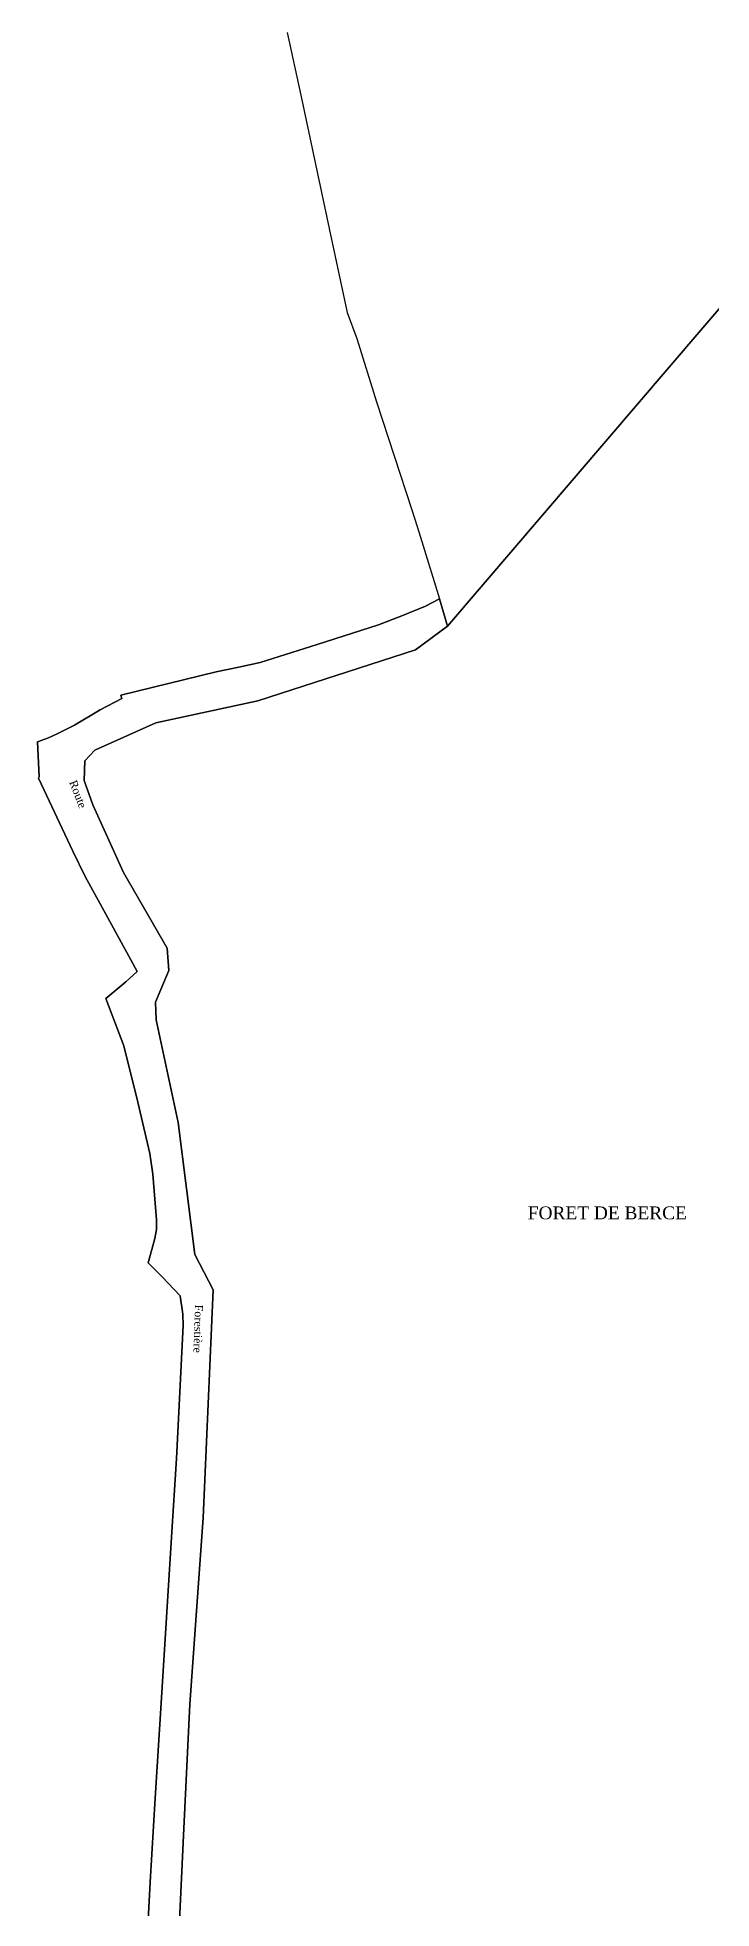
# Model space of a CAD drawing. Extents: x 501969 to 504799, y 6749305 to 6753731.
# Drawn here: x 503404 to 503615, y 6749890 to 6750474 of the extents above; entities that cross this region are included whole.
import ezdxf

# ---------------------------------------------------------------- set-up
doc = ezdxf.new("R2010")
doc.units = 0
doc.linetypes.add('CONTINU', pattern=[0])
for name, color, linetype in [('1LIEUDIT', 7, 'CONTINU'), ('1PARCELLE', 7, 'CONTINU'), ('1SECTION', 7, 'CONTINU'), ('1SUBDSECT', 7, 'CONTINU'), ('1TRONROU', 7, 'CONTINU'), ('3LIEUDITTEX', 7, 'CONTINU'), ('3TRONROUTEX', 7, 'CONTINU')]:
    doc.layers.add(name, color=color, linetype=linetype)
doc.styles.get("Standard").update_dxf_attribs({"font": 'Times New Roman'})

msp = doc.modelspace()

# ---------------------------------------------------------------- linework, layer by layer
at = {"layer": '1LIEUDIT'}
msp.add_lwpolyline([(503670.74, 6750452.07), (503532.35, 6750290.25), (503529.8, 6750298.76), (503525.49, 6750296.45), (503518.12, 6750293.43), (503510.83, 6750290.68), (503491.65, 6750284.55), (503473.89, 6750278.85), (503467.21, 6750277.48), (503460.15, 6750276.01), (503430.28, 6750268.7), (503430.6, 6750267.65), (503423.92, 6750264.1), (503415.84, 6750259.35), (503410.46, 6750256.64), (503407.77, 6750255.35), (503404.29, 6750254.12), (503404.83, 6750243.19), (503404.66, 6750242.71), (503415.31, 6750219.92), (503419.24, 6750212.02), (503425.68, 6750200.26), (503433.44, 6750186.04), (503435.39, 6750182.33), (503431.89, 6750179.08), (503425.64, 6750173.92), (503431.24, 6750159.09), (503435.62, 6750141.55), (503439.38, 6750125.45), (503440.3, 6750118.98), (503441.47, 6750104.71), (503441.42, 6750101.74), (503440.91, 6750098.9), (503438.87, 6750091.36), (503443.22, 6750086.89), (503448.87, 6750081.03), (503449.7, 6750075.24), (503449.76, 6750071.7), (503447.68, 6750030.17), (503446.17, 6750005.6), (503442.99, 6749955.44), (503441.06, 6749924), (503439.47, 6749897.78), (503438.28, 6749873.98)], dxfattribs=at)
at = {"layer": '1PARCELLE'}
for points in [[(503448.1, 6749874.63), (503450.05, 6749914.58), (503451.85, 6749953.4), (503455.99, 6750011.65), (503459.18, 6750082.9), (503453.41, 6750093.95), (503448.21, 6750135.19), (503441.32, 6750167.25), (503441.2, 6750172.79), (503445.27, 6750182.66), (503444.84, 6750189.68), (503431.11, 6750213.24), (503421.61, 6750234.37), (503418.84, 6750242.06), (503419.04, 6750248.17), (503422.17, 6750251.48), (503441.22, 6750260.05), (503473.16, 6750266.93), (503522.37, 6750282.89), (503532.35, 6750290.25), (503670.74, 6750452.07)], [(503438.28, 6749873.98), (503439.47, 6749897.78), (503441.06, 6749924), (503442.99, 6749955.44), (503446.17, 6750005.6), (503447.68, 6750030.17), (503449.76, 6750071.7), (503449.7, 6750075.24), (503448.87, 6750081.03), (503443.22, 6750086.89), (503438.87, 6750091.36), (503440.91, 6750098.9), (503441.42, 6750101.74), (503441.47, 6750104.71), (503440.3, 6750118.98), (503439.38, 6750125.45), (503435.62, 6750141.55), (503431.24, 6750159.09), (503425.64, 6750173.92), (503431.89, 6750179.08), (503435.39, 6750182.33), (503433.44, 6750186.04), (503425.68, 6750200.26), (503419.24, 6750212.02), (503415.31, 6750219.92), (503404.66, 6750242.71), (503404.83, 6750243.19), (503404.29, 6750254.12), (503407.77, 6750255.35), (503410.46, 6750256.64), (503415.84, 6750259.35), (503423.92, 6750264.1), (503430.6, 6750267.65), (503430.28, 6750268.7), (503460.15, 6750276.01), (503467.21, 6750277.48), (503473.89, 6750278.85), (503491.65, 6750284.55), (503510.83, 6750290.68), (503518.12, 6750293.43), (503525.49, 6750296.45), (503529.8, 6750298.76), (503532.35, 6750290.25), (503522.37, 6750282.89), (503473.16, 6750266.93), (503441.22, 6750260.05), (503422.17, 6750251.48), (503419.04, 6750248.17), (503418.84, 6750242.06), (503421.61, 6750234.37), (503431.11, 6750213.24), (503444.84, 6750189.68), (503445.27, 6750182.66), (503441.2, 6750172.79), (503441.32, 6750167.25), (503448.21, 6750135.19), (503453.41, 6750093.95), (503459.18, 6750082.9), (503455.99, 6750011.65), (503451.85, 6749953.4), (503450.05, 6749914.58), (503448.1, 6749874.63)]]:
    msp.add_lwpolyline(points, dxfattribs=at)
at = {"layer": '1SECTION'}
msp.add_lwpolyline([(503482.29, 6750475.71), (503486.54, 6750456.15), (503496.45, 6750409.62), (503501.03, 6750388.26), (503504.03, 6750380.11), (503510.18, 6750360.31), (503521.21, 6750326.59), (503522.9, 6750321.38), (503524.37, 6750316.75), (503529.8, 6750298.76), (503525.49, 6750296.45), (503518.12, 6750293.43), (503510.83, 6750290.68), (503491.65, 6750284.55), (503473.89, 6750278.85), (503467.21, 6750277.48), (503460.15, 6750276.01), (503430.28, 6750268.7), (503430.6, 6750267.65), (503423.92, 6750264.1), (503415.84, 6750259.35), (503410.46, 6750256.64), (503407.77, 6750255.35), (503404.29, 6750254.12), (503404.83, 6750243.19), (503404.66, 6750242.71), (503415.31, 6750219.92), (503419.24, 6750212.02), (503425.68, 6750200.26), (503433.44, 6750186.04), (503435.39, 6750182.33), (503431.89, 6750179.08), (503425.64, 6750173.92), (503431.24, 6750159.09), (503435.62, 6750141.55), (503439.38, 6750125.45), (503440.3, 6750118.98), (503441.47, 6750104.71), (503441.42, 6750101.74), (503440.91, 6750098.9), (503438.87, 6750091.36), (503443.22, 6750086.89), (503448.87, 6750081.03), (503449.7, 6750075.24), (503449.76, 6750071.7), (503447.68, 6750030.17), (503446.17, 6750005.6), (503442.99, 6749955.44), (503441.06, 6749924), (503439.47, 6749897.78), (503438.28, 6749873.98)], dxfattribs=at)
at = {"layer": '1SUBDSECT'}
msp.add_lwpolyline([(503670.74, 6750452.07), (503532.35, 6750290.25), (503529.8, 6750298.76), (503525.49, 6750296.45), (503518.12, 6750293.43), (503510.83, 6750290.68), (503491.65, 6750284.55), (503473.89, 6750278.85), (503467.21, 6750277.48), (503460.15, 6750276.01), (503430.28, 6750268.7), (503430.6, 6750267.65), (503423.92, 6750264.1), (503415.84, 6750259.35), (503410.46, 6750256.64), (503407.77, 6750255.35), (503404.29, 6750254.12), (503404.83, 6750243.19), (503404.66, 6750242.71), (503415.31, 6750219.92), (503419.24, 6750212.02), (503425.68, 6750200.26), (503433.44, 6750186.04), (503435.39, 6750182.33), (503431.89, 6750179.08), (503425.64, 6750173.92), (503431.24, 6750159.09), (503435.62, 6750141.55), (503439.38, 6750125.45), (503440.3, 6750118.98), (503441.47, 6750104.71), (503441.42, 6750101.74), (503440.91, 6750098.9), (503438.87, 6750091.36), (503443.22, 6750086.89), (503448.87, 6750081.03), (503449.7, 6750075.24), (503449.76, 6750071.7), (503447.68, 6750030.17), (503446.17, 6750005.6), (503442.99, 6749955.44), (503441.06, 6749924), (503439.47, 6749897.78), (503438.28, 6749873.98)], dxfattribs=at)
at = {"layer": '1TRONROU'}
msp.add_lwpolyline([(503448.1, 6749874.63), (503450.05, 6749914.58), (503451.85, 6749953.4), (503455.99, 6750011.65), (503459.18, 6750082.9), (503453.41, 6750093.95), (503448.21, 6750135.19), (503441.32, 6750167.25), (503441.2, 6750172.79), (503445.27, 6750182.66), (503444.84, 6750189.68), (503431.11, 6750213.24), (503421.61, 6750234.37), (503418.84, 6750242.06), (503419.04, 6750248.17), (503422.17, 6750251.48), (503441.22, 6750260.05), (503473.16, 6750266.93), (503522.37, 6750282.89), (503532.35, 6750290.25), (503529.8, 6750298.76), (503525.49, 6750296.45), (503518.12, 6750293.43), (503510.83, 6750290.68), (503491.65, 6750284.55), (503473.89, 6750278.85), (503467.21, 6750277.48), (503460.15, 6750276.01), (503430.28, 6750268.7), (503430.6, 6750267.65), (503423.92, 6750264.1), (503415.84, 6750259.35), (503410.46, 6750256.64), (503407.77, 6750255.35), (503404.29, 6750254.12), (503404.83, 6750243.19), (503404.66, 6750242.71), (503415.31, 6750219.92), (503419.24, 6750212.02), (503425.68, 6750200.26), (503433.44, 6750186.04), (503435.39, 6750182.33), (503431.89, 6750179.08), (503425.64, 6750173.92), (503431.24, 6750159.09), (503435.62, 6750141.55), (503439.38, 6750125.45), (503440.3, 6750118.98), (503441.47, 6750104.71), (503441.42, 6750101.74), (503440.91, 6750098.9), (503438.87, 6750091.36), (503443.22, 6750086.89), (503448.87, 6750081.03), (503449.7, 6750075.24), (503449.76, 6750071.7), (503447.68, 6750030.17), (503446.17, 6750005.6), (503442.99, 6749955.44), (503441.06, 6749924), (503439.47, 6749897.78), (503438.28, 6749873.98)], dxfattribs=at)

# ---------------------------------------------------------------- texts
at = {"layer": '3LIEUDITTEX'}
msp.add_text('FORET DE BERCE', height=4, dxfattribs=at).set_placement((503557.41, 6750104.93))
at = {"layer": '3TRONROUTEX'}
for s, rotation, p in [('Route', 291.2, (503414.15, 6750241.52)), ('Forestière', 268.1, (503453.52, 6750078.3))]:
    msp.add_text(s, height=2.5, rotation=rotation, dxfattribs=at).set_placement(p)

doc.saveas('drawing.dxf')
